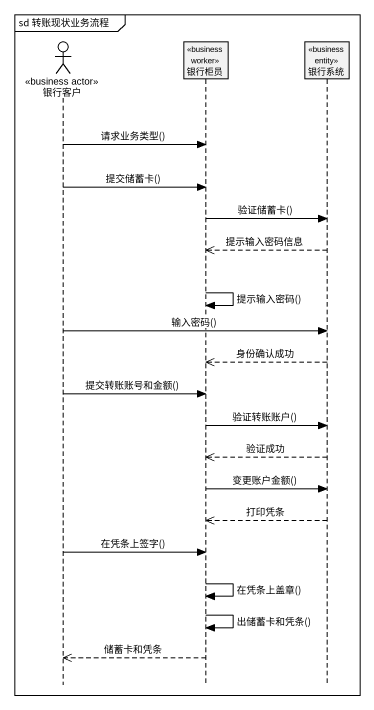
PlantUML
@startuml
mainframe sd 转账现状业务流程
hide footbox
actor 银行客户 <<business actor>>
participant 银行柜员 <<business worker>>
participant 银行系统 <<business entity>>

银行客户 -> 银行柜员 : 请求业务类型()
银行客户 -> 银行柜员 : 提交储蓄卡()
银行柜员 -> 银行系统 : 验证储蓄卡()
银行系统 -->> 银行柜员 : 提示输入密码信息
银行柜员 -> 银行柜员 : 提示输入密码()
银行客户 -> 银行系统 : 输入密码()
银行系统 -->> 银行柜员 : 身份确认成功
银行客户 -> 银行柜员 : 提交转账账号和金额()
银行柜员 -> 银行系统 : 验证转账账户()
银行系统 -->> 银行柜员 : 验证成功
银行柜员 -> 银行系统 : 变更账户金额()
银行系统 -->> 银行柜员 : 打印凭条
银行客户 -> 银行柜员 : 在凭条上签字()
银行柜员 -> 银行柜员 : 在凭条上盖章()
银行柜员 -> 银行柜员 : 出储蓄卡和凭条()
银行柜员 -->> 银行客户 : 储蓄卡和凭条
@enduml
